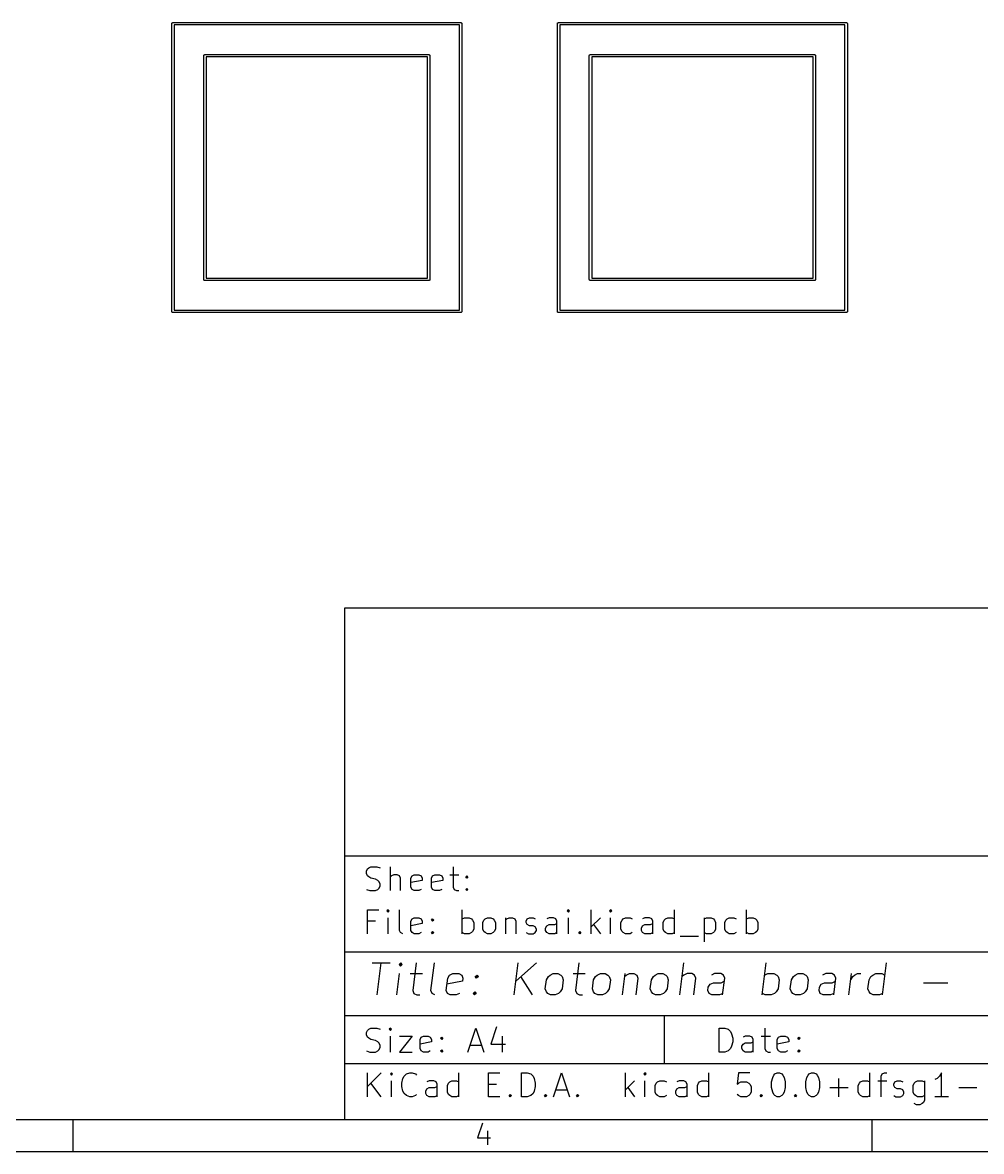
# Model space of a CAD drawing. Extents: x -80 to 197, y -68 to 122.
# Drawn here: x 66.7 to 126.7, y -67.9 to 2.7 of the extents above; entities that cross this region are included whole.
import ezdxf

# ---------------------------------------------------------------- set-up
doc = ezdxf.new("R2010")
doc.units = 0
doc.header["$MEASUREMENT"] = 0
doc.layers.add('BLACK', color=7, linetype='CONTINUOUS')

msp = doc.modelspace()

# ---------------------------------------------------------------- linework, layer by layer
at = {"layer": 'BLACK', "linetype": 'CONTINUOUS'}
for p, q in [((76.015, 2.66322), (76.0173, 2.66949)), ((76.015, 2.65656), (76.015, 2.66322)), ((76.015, -15.3566), (76.015, 2.65656)), ((76.0173, 2.66949), (76.0184, 2.67605)), ((76.0184, 2.67605), (76.0218, 2.68181)), ((76.0218, 2.68181), (76.024, 2.68808)), ((76.024, 2.68808), (76.0283, 2.69319)), ((76.0283, 2.69319), (76.0317, 2.69895)), ((76.0317, 2.69895), (76.0368, 2.70323)), ((76.0368, 2.70323), (76.041, 2.70834)), ((76.041, 2.70834), (76.0468, 2.71167)), ((76.0468, 2.71167), (76.0519, 2.71595)), ((76.0519, 2.71595), (76.0582, 2.71823)), ((76.0582, 2.71823), (76.064, 2.72156)), ((76.064, 2.72156), (76.0705, 2.72272)), ((76.0705, 2.72272), (76.0768, 2.725)), ((76.0768, 2.725), (76.0834, 2.725)), ((76.0834, 2.725), (76.0834, 2.725)), ((76.0834, 2.725), (94.0966, 2.725)), ((76.165, 2.575), (76.165, -15.275)), ((94.015, 2.575), (76.165, 2.575)), ((94.015, -15.275), (94.015, 2.575)), ((94.0966, 2.725), (94.1032, 2.725)), ((94.0966, 2.725), (94.0966, 2.725)), ((94.1032, 2.725), (94.1095, 2.72272)), ((94.1095, 2.72272), (94.116, 2.72156)), ((94.116, 2.72156), (94.1218, 2.71823)), ((94.1218, 2.71823), (94.1281, 2.71595)), ((94.1281, 2.71595), (94.1332, 2.71167)), ((94.1332, 2.71167), (94.139, 2.70834)), ((94.139, 2.70834), (94.1432, 2.70323)), ((94.1432, 2.70323), (94.1483, 2.69895)), ((94.1483, 2.69895), (94.1517, 2.69318)), ((94.1517, 2.69318), (94.156, 2.68808)), ((94.156, 2.68808), (94.1582, 2.68182)), ((94.1582, 2.68182), (94.1616, 2.67605)), ((94.1616, 2.67605), (94.1627, 2.66948)), ((94.1627, 2.66948), (94.165, 2.66322)), ((94.165, 2.66322), (94.165, 2.65656)), ((94.165, 2.65656), (94.165, 2.65656)), ((94.165, 2.65656), (94.165, -15.3566)), ((100.145, 2.66322), (100.147, 2.66949)), ((100.145, 2.65656), (100.145, 2.66322)), ((100.145, -15.3566), (100.145, 2.65656)), ((100.147, 2.66949), (100.148, 2.67605)), ((100.148, 2.67605), (100.152, 2.68181)), ((100.152, 2.68181), (100.154, 2.68808)), ((100.154, 2.68808), (100.158, 2.69319)), ((100.158, 2.69319), (100.162, 2.69895)), ((100.162, 2.69895), (100.167, 2.70323)), ((100.167, 2.70323), (100.171, 2.70834)), ((100.171, 2.70834), (100.177, 2.71167)), ((100.177, 2.71167), (100.182, 2.71595)), ((100.182, 2.71595), (100.188, 2.71823)), ((100.188, 2.71823), (100.194, 2.72156)), ((100.194, 2.72156), (100.201, 2.72272)), ((100.201, 2.72272), (100.207, 2.725)), ((100.207, 2.725), (100.213, 2.725)), ((100.213, 2.725), (100.213, 2.725)), ((100.213, 2.725), (118.227, 2.725)), ((100.295, 2.575), (100.295, -15.275)), ((118.145, 2.575), (100.295, 2.575)), ((118.145, -15.275), (118.145, 2.575)), ((118.227, 2.725), (118.233, 2.725)), ((118.227, 2.725), (118.227, 2.725)), ((118.233, 2.725), (118.239, 2.72272)), ((118.239, 2.72272), (118.246, 2.72156)), ((118.246, 2.72156), (118.252, 2.71823)), ((118.252, 2.71823), (118.258, 2.71595)), ((118.258, 2.71595), (118.263, 2.71167)), ((118.263, 2.71167), (118.269, 2.70834)), ((118.269, 2.70834), (118.273, 2.70323)), ((118.273, 2.70323), (118.278, 2.69895)), ((118.278, 2.69895), (118.282, 2.69318)), ((118.282, 2.69318), (118.286, 2.68808)), ((118.286, 2.68808), (118.288, 2.68182)), ((118.288, 2.68182), (118.292, 2.67605)), ((118.292, 2.67605), (118.293, 2.66948)), ((118.293, 2.66948), (118.295, 2.66322)), ((118.295, 2.66322), (118.295, 2.65656)), ((118.295, 2.65656), (118.295, 2.65656)), ((118.295, 2.65656), (118.295, -15.3566)), ((78.0368, 0.70323), (78.041, 0.70834)), ((78.041, 0.70834), (78.0468, 0.71167)), ((78.0468, 0.71167), (78.0519, 0.71595)), ((78.0519, 0.71595), (78.0582, 0.71823)), ((78.0582, 0.71823), (78.064, 0.72156)), ((78.064, 0.72156), (78.0705, 0.72272)), ((78.0705, 0.72272), (78.0768, 0.725)), ((78.0768, 0.725), (78.0834, 0.725)), ((78.0834, 0.725), (78.0834, 0.725)), ((78.0834, 0.725), (92.0966, 0.725)), ((92.0966, 0.725), (92.1032, 0.725)), ((92.0966, 0.725), (92.0966, 0.725)), ((92.1032, 0.725), (92.1095, 0.72272)), ((92.1095, 0.72272), (92.116, 0.72156)), ((92.116, 0.72156), (92.1218, 0.71823)), ((92.1218, 0.71823), (92.1281, 0.71595)), ((92.1281, 0.71595), (92.1332, 0.71167)), ((92.1332, 0.71167), (92.139, 0.70834)), ((92.139, 0.70834), (92.1432, 0.70323)), ((102.167, 0.70323), (102.171, 0.70834)), ((102.171, 0.70834), (102.177, 0.71167)), ((102.177, 0.71167), (102.182, 0.71595)), ((102.182, 0.71595), (102.188, 0.71823)), ((102.188, 0.71823), (102.194, 0.72156)), ((102.194, 0.72156), (102.201, 0.72272)), ((102.201, 0.72272), (102.207, 0.725)), ((102.207, 0.725), (102.213, 0.725)), ((102.213, 0.725), (102.213, 0.725)), ((102.213, 0.725), (116.227, 0.725)), ((116.227, 0.725), (116.233, 0.725)), ((116.227, 0.725), (116.227, 0.725)), ((116.233, 0.725), (116.239, 0.72272)), ((116.239, 0.72272), (116.246, 0.72156)), ((116.246, 0.72156), (116.252, 0.71823)), ((116.252, 0.71823), (116.258, 0.71595)), ((116.258, 0.71595), (116.263, 0.71167)), ((116.263, 0.71167), (116.269, 0.70834)), ((116.269, 0.70834), (116.273, 0.70323)), ((78.015, 0.66322), (78.0173, 0.66949)), ((78.015, 0.65656), (78.015, 0.66322)), ((78.015, -13.3566), (78.015, 0.65656)), ((78.0173, 0.66949), (78.0184, 0.67605)), ((78.0184, 0.67605), (78.0218, 0.68181)), ((78.0218, 0.68181), (78.024, 0.68808)), ((78.024, 0.68808), (78.0283, 0.69319)), ((78.0283, 0.69319), (78.0317, 0.69895)), ((78.0317, 0.69895), (78.0368, 0.70323)), ((78.165, 0.575), (78.165, -13.275)), ((92.015, 0.575), (78.165, 0.575)), ((92.015, -13.275), (92.015, 0.575)), ((92.1432, 0.70323), (92.1483, 0.69895)), ((92.1483, 0.69895), (92.1517, 0.69318)), ((92.1517, 0.69318), (92.156, 0.68808)), ((92.156, 0.68808), (92.1582, 0.68182)), ((92.1582, 0.68182), (92.1616, 0.67605)), ((92.1616, 0.67605), (92.1627, 0.66948)), ((92.1627, 0.66948), (92.165, 0.66322)), ((92.165, 0.66322), (92.165, 0.65656)), ((92.165, 0.65656), (92.165, 0.65656)), ((92.165, 0.65656), (92.165, -13.3566)), ((102.145, 0.66322), (102.147, 0.66949)), ((102.145, 0.65656), (102.145, 0.66322)), ((102.145, -13.3566), (102.145, 0.65656)), ((102.147, 0.66949), (102.148, 0.67605)), ((102.148, 0.67605), (102.152, 0.68181)), ((102.152, 0.68181), (102.154, 0.68808)), ((102.154, 0.68808), (102.158, 0.69319)), ((102.158, 0.69319), (102.162, 0.69895)), ((102.162, 0.69895), (102.167, 0.70323)), ((102.295, 0.575), (102.295, -13.275)), ((116.145, 0.575), (102.295, 0.575)), ((116.145, -13.275), (116.145, 0.575)), ((116.273, 0.70323), (116.278, 0.69895)), ((116.278, 0.69895), (116.282, 0.69318)), ((116.282, 0.69318), (116.286, 0.68808)), ((116.286, 0.68808), (116.288, 0.68182)), ((116.288, 0.68182), (116.292, 0.67605)), ((116.292, 0.67605), (116.293, 0.66948)), ((116.293, 0.66948), (116.295, 0.66322)), ((116.295, 0.66322), (116.295, 0.65656)), ((116.295, 0.65656), (116.295, 0.65656)), ((116.295, 0.65656), (116.295, -13.3566)), ((78.015, -13.3632), (78.015, -13.3566)), ((78.015, -13.3566), (78.015, -13.3566)), ((78.0173, -13.3695), (78.015, -13.3632)), ((78.0184, -13.376), (78.0173, -13.3695)), ((78.0218, -13.3818), (78.0184, -13.376)), ((78.024, -13.3881), (78.0218, -13.3818)), ((78.0283, -13.3932), (78.024, -13.3881)), ((78.0317, -13.399), (78.0283, -13.3932)), ((78.0368, -13.4032), (78.0317, -13.399)), ((78.041, -13.4083), (78.0368, -13.4032)), ((78.0468, -13.4117), (78.041, -13.4083)), ((78.0519, -13.416), (78.0468, -13.4117)), ((78.0582, -13.4182), (78.0519, -13.416)), ((78.064, -13.4216), (78.0582, -13.4182)), ((78.0705, -13.4227), (78.064, -13.4216)), ((78.0768, -13.425), (78.0705, -13.4227)), ((78.165, -13.275), (92.015, -13.275)), ((92.1095, -13.4227), (92.1032, -13.425)), ((92.116, -13.4216), (92.1095, -13.4227)), ((92.1218, -13.4182), (92.116, -13.4216)), ((92.1281, -13.416), (92.1218, -13.4182)), ((92.1332, -13.4117), (92.1281, -13.416)), ((92.139, -13.4083), (92.1332, -13.4117)), ((92.1432, -13.4032), (92.139, -13.4083)), ((92.1483, -13.399), (92.1432, -13.4032)), ((92.1517, -13.3932), (92.1483, -13.399)), ((92.156, -13.3881), (92.1517, -13.3932)), ((92.1582, -13.3818), (92.156, -13.3881)), ((92.1616, -13.376), (92.1582, -13.3818)), ((92.1627, -13.3695), (92.1616, -13.376)), ((92.165, -13.3632), (92.1627, -13.3695)), ((92.165, -13.3566), (92.165, -13.3566)), ((92.165, -13.3566), (92.165, -13.3632)), ((102.145, -13.3632), (102.145, -13.3566)), ((102.145, -13.3566), (102.145, -13.3566)), ((102.147, -13.3695), (102.145, -13.3632)), ((102.148, -13.376), (102.147, -13.3695)), ((102.152, -13.3818), (102.148, -13.376)), ((102.154, -13.3881), (102.152, -13.3818)), ((102.158, -13.3932), (102.154, -13.3881)), ((102.162, -13.399), (102.158, -13.3932)), ((102.167, -13.4032), (102.162, -13.399)), ((102.171, -13.4083), (102.167, -13.4032)), ((102.177, -13.4117), (102.171, -13.4083)), ((102.182, -13.416), (102.177, -13.4117)), ((102.188, -13.4182), (102.182, -13.416)), ((102.194, -13.4216), (102.188, -13.4182)), ((102.201, -13.4227), (102.194, -13.4216)), ((102.207, -13.425), (102.201, -13.4227)), ((102.295, -13.275), (116.145, -13.275)), ((116.239, -13.4227), (116.233, -13.425)), ((116.246, -13.4216), (116.239, -13.4227)), ((116.252, -13.4182), (116.246, -13.4216)), ((116.258, -13.416), (116.252, -13.4182)), ((116.263, -13.4117), (116.258, -13.416)), ((116.269, -13.4083), (116.263, -13.4117)), ((116.273, -13.4032), (116.269, -13.4083)), ((116.278, -13.399), (116.273, -13.4032)), ((116.282, -13.3932), (116.278, -13.399)), ((116.286, -13.3881), (116.282, -13.3932)), ((116.288, -13.3818), (116.286, -13.3881)), ((116.292, -13.376), (116.288, -13.3818)), ((116.293, -13.3695), (116.292, -13.376)), ((116.295, -13.3632), (116.293, -13.3695)), ((116.295, -13.3566), (116.295, -13.3566)), ((116.295, -13.3566), (116.295, -13.3632)), ((78.0834, -13.425), (78.0768, -13.425)), ((92.0966, -13.425), (78.0834, -13.425)), ((78.0834, -13.425), (78.0834, -13.425)), ((92.1032, -13.425), (92.0966, -13.425)), ((92.0966, -13.425), (92.0966, -13.425)), ((102.213, -13.425), (102.207, -13.425)), ((116.227, -13.425), (102.213, -13.425)), ((102.213, -13.425), (102.213, -13.425)), ((116.233, -13.425), (116.227, -13.425)), ((116.227, -13.425), (116.227, -13.425)), ((76.015, -15.3632), (76.015, -15.3566)), ((76.015, -15.3566), (76.015, -15.3566)), ((76.0173, -15.3695), (76.015, -15.3632)), ((76.0184, -15.376), (76.0173, -15.3695)), ((76.0218, -15.3818), (76.0184, -15.376)), ((76.024, -15.3881), (76.0218, -15.3818)), ((76.0283, -15.3932), (76.024, -15.3881)), ((76.0317, -15.399), (76.0283, -15.3932)), ((76.0368, -15.4032), (76.0317, -15.399)), ((76.041, -15.4083), (76.0368, -15.4032)), ((76.0468, -15.4117), (76.041, -15.4083)), ((76.0519, -15.416), (76.0468, -15.4117)), ((76.0582, -15.4182), (76.0519, -15.416)), ((76.064, -15.4216), (76.0582, -15.4182)), ((76.0705, -15.4227), (76.064, -15.4216)), ((76.0768, -15.425), (76.0705, -15.4227)), ((76.0834, -15.425), (76.0768, -15.425)), ((94.0966, -15.425), (76.0834, -15.425)), ((76.0834, -15.425), (76.0834, -15.425)), ((76.165, -15.275), (94.015, -15.275)), ((94.1032, -15.425), (94.0966, -15.425)), ((94.0966, -15.425), (94.0966, -15.425)), ((94.1095, -15.4227), (94.1032, -15.425)), ((94.116, -15.4216), (94.1095, -15.4227)), ((94.1218, -15.4182), (94.116, -15.4216)), ((94.1281, -15.416), (94.1218, -15.4182)), ((94.1332, -15.4117), (94.1281, -15.416)), ((94.139, -15.4083), (94.1332, -15.4117)), ((94.1432, -15.4032), (94.139, -15.4083)), ((94.1483, -15.399), (94.1432, -15.4032)), ((94.1517, -15.3932), (94.1483, -15.399)), ((94.156, -15.3881), (94.1517, -15.3932)), ((94.1582, -15.3818), (94.156, -15.3881)), ((94.1616, -15.376), (94.1582, -15.3818)), ((94.1627, -15.3695), (94.1616, -15.376)), ((94.165, -15.3632), (94.1627, -15.3695)), ((94.165, -15.3566), (94.165, -15.3566)), ((94.165, -15.3566), (94.165, -15.3632)), ((100.145, -15.3632), (100.145, -15.3566)), ((100.145, -15.3566), (100.145, -15.3566)), ((100.147, -15.3695), (100.145, -15.3632)), ((100.148, -15.376), (100.147, -15.3695)), ((100.152, -15.3818), (100.148, -15.376)), ((100.154, -15.3881), (100.152, -15.3818)), ((100.158, -15.3932), (100.154, -15.3881)), ((100.162, -15.399), (100.158, -15.3932)), ((100.167, -15.4032), (100.162, -15.399)), ((100.171, -15.4083), (100.167, -15.4032)), ((100.177, -15.4117), (100.171, -15.4083)), ((100.182, -15.416), (100.177, -15.4117)), ((100.188, -15.4182), (100.182, -15.416)), ((100.194, -15.4216), (100.188, -15.4182)), ((100.201, -15.4227), (100.194, -15.4216)), ((100.207, -15.425), (100.201, -15.4227)), ((100.213, -15.425), (100.207, -15.425)), ((118.227, -15.425), (100.213, -15.425)), ((100.213, -15.425), (100.213, -15.425)), ((100.295, -15.275), (118.145, -15.275)), ((118.233, -15.425), (118.227, -15.425)), ((118.227, -15.425), (118.227, -15.425)), ((118.239, -15.4227), (118.233, -15.425)), ((118.246, -15.4216), (118.239, -15.4227)), ((118.252, -15.4182), (118.246, -15.4216)), ((118.258, -15.416), (118.252, -15.4182)), ((118.263, -15.4117), (118.258, -15.416)), ((118.269, -15.4083), (118.263, -15.4117)), ((118.273, -15.4032), (118.269, -15.4083)), ((118.278, -15.399), (118.273, -15.4032)), ((118.282, -15.3932), (118.278, -15.399)), ((118.286, -15.3881), (118.282, -15.3932)), ((118.288, -15.3818), (118.286, -15.3881)), ((118.292, -15.376), (118.288, -15.3818)), ((118.293, -15.3695), (118.292, -15.376)), ((118.295, -15.3632), (118.293, -15.3695)), ((118.295, -15.3566), (118.295, -15.3566)), ((118.295, -15.3566), (118.295, -15.3632)), ((86.8322, -33.9272), (86.8322, -65.9272)), ((194.832, -33.9272), (86.8322, -33.9272)), ((86.8322, -49.4272), (194.832, -49.4272)), ((88.3358, -50.1772), (88.4786, -50.1058)), ((88.4786, -50.1058), (88.8358, -50.1058)), ((88.8358, -50.1058), (89.0501, -50.1772)), ((89.6929, -51.6058), (89.6929, -50.1058)), ((93.6215, -50.1058), (93.6215, -51.3915)), ((88.1929, -50.3915), (88.2643, -50.2486)), ((88.1929, -50.5343), (88.1929, -50.3915)), ((88.2643, -50.6772), (88.1929, -50.5343)), ((88.2643, -50.2486), (88.3358, -50.1772)), ((88.3358, -50.7486), (88.2643, -50.6772)), ((88.4786, -50.8201), (88.3358, -50.7486)), ((88.7643, -50.8915), (88.4786, -50.8201)), ((89.7643, -50.6772), (89.6929, -50.7486)), ((89.9072, -50.6058), (89.7643, -50.6772)), ((90.1215, -50.6058), (89.9072, -50.6058)), ((90.2643, -50.6772), (90.1215, -50.6058)), ((90.3358, -50.8201), (90.2643, -50.6772)), ((90.3358, -51.6058), (90.3358, -50.8201)), ((90.9786, -50.8201), (91.0501, -50.6772)), ((90.9786, -51.3915), (90.9786, -50.8201)), ((91.0501, -50.6772), (91.1929, -50.6058)), ((91.1929, -50.6058), (91.4786, -50.6058)), ((91.4786, -50.6058), (91.6215, -50.6772)), ((91.6215, -50.6772), (91.6929, -50.8201)), ((91.6929, -50.8201), (91.6929, -50.9629)), ((92.2643, -50.8201), (92.3358, -50.6772)), ((92.2643, -51.3915), (92.2643, -50.8201)), ((92.3358, -50.6772), (92.4786, -50.6058)), ((92.4786, -50.6058), (92.7643, -50.6058)), ((92.7643, -50.6058), (92.9072, -50.6772)), ((92.9072, -50.6772), (92.9786, -50.8201)), ((92.9786, -50.8201), (92.9786, -50.9629)), ((93.4072, -50.6058), (93.9786, -50.6058)), ((94.4072, -50.7486), (94.4786, -50.6772)), ((94.4786, -50.8201), (94.4072, -50.7486)), ((94.4786, -50.6772), (94.5501, -50.7486)), ((94.4786, -50.6772), (94.4786, -50.8201)), ((94.5501, -50.7486), (94.4786, -50.8201)), ((88.1929, -51.5343), (88.4072, -51.6058)), ((88.9072, -50.9629), (88.7643, -50.8915)), ((88.7643, -51.6058), (88.9072, -51.5343)), ((88.9786, -51.0343), (88.9072, -50.9629)), ((88.9072, -51.5343), (88.9786, -51.4629)), ((89.0501, -51.1772), (88.9786, -51.0343)), ((88.9786, -51.4629), (89.0501, -51.3201)), ((89.0501, -51.3201), (89.0501, -51.1772)), ((91.6929, -50.9629), (90.9786, -51.1058)), ((91.0501, -51.5343), (90.9786, -51.3915)), ((91.1929, -51.6058), (91.0501, -51.5343)), ((91.6215, -51.5343), (91.4786, -51.6058)), ((92.9786, -50.9629), (92.2643, -51.1058)), ((92.3358, -51.5343), (92.2643, -51.3915)), ((92.4786, -51.6058), (92.3358, -51.5343)), ((92.9072, -51.5343), (92.7643, -51.6058)), ((93.6215, -51.3915), (93.6929, -51.5343)), ((93.6929, -51.5343), (93.8358, -51.6058)), ((94.4072, -51.5343), (94.4786, -51.4629)), ((94.4786, -51.6058), (94.4072, -51.5343)), ((94.4786, -51.4629), (94.5501, -51.5343)), ((94.4786, -51.4629), (94.4786, -51.6058)), ((94.5501, -51.5343), (94.4786, -51.6058)), ((88.4072, -51.6058), (88.7643, -51.6058)), ((91.4786, -51.6058), (91.1929, -51.6058)), ((92.7643, -51.6058), (92.4786, -51.6058)), ((93.8358, -51.6058), (93.9786, -51.6058)), ((88.2643, -54.3058), (88.2643, -52.8058)), ((88.2643, -52.8058), (88.9786, -52.8058)), ((89.5501, -52.8058), (89.4786, -52.8772)), ((89.4786, -52.8772), (89.5501, -52.9486)), ((89.6215, -52.8772), (89.5501, -52.8058)), ((89.5501, -52.8058), (89.5501, -52.9486)), ((89.5501, -52.9486), (89.6215, -52.8772)), ((90.2643, -54.0915), (90.2643, -52.8058)), ((94.1929, -54.3058), (94.1929, -52.8058)), ((100.836, -52.8058), (100.764, -52.8772)), ((100.764, -52.8772), (100.836, -52.9486)), ((100.907, -52.8772), (100.836, -52.8058)), ((100.836, -52.8058), (100.836, -52.9486)), ((100.836, -52.9486), (100.907, -52.8772)), ((102.264, -54.3058), (102.264, -52.8058)), ((103.479, -52.8058), (103.407, -52.8772)), ((103.407, -52.8772), (103.479, -52.9486)), ((103.55, -52.8772), (103.479, -52.8058)), ((103.479, -52.8058), (103.479, -52.9486)), ((103.479, -52.9486), (103.55, -52.8772)), ((107.479, -54.3058), (107.479, -52.8058)), ((111.979, -54.3058), (111.979, -52.8058)), ((88.7643, -53.5201), (88.2643, -53.5201)), ((89.5501, -54.3058), (89.5501, -53.3058)), ((90.9786, -53.5201), (91.0501, -53.3772)), ((90.9786, -54.0915), (90.9786, -53.5201)), ((91.6929, -53.6629), (90.9786, -53.8058)), ((91.0501, -53.3772), (91.1929, -53.3058)), ((91.1929, -53.3058), (91.4786, -53.3058)), ((91.4786, -53.3058), (91.6215, -53.3772)), ((91.6215, -53.3772), (91.6929, -53.5201)), ((91.6929, -53.5201), (91.6929, -53.6629)), ((92.2643, -53.4486), (92.3358, -53.3772)), ((92.3358, -53.5201), (92.2643, -53.4486)), ((92.3358, -53.3772), (92.4072, -53.4486)), ((92.3358, -53.3772), (92.3358, -53.5201)), ((92.4072, -53.4486), (92.3358, -53.5201)), ((94.1929, -53.3772), (94.3358, -53.3058)), ((94.3358, -53.3058), (94.6215, -53.3058)), ((94.6215, -53.3058), (94.7643, -53.3772)), ((94.7643, -53.3772), (94.8358, -53.4486)), ((94.8358, -53.4486), (94.9072, -53.5915)), ((94.9072, -53.5915), (94.9072, -54.0201)), ((95.4786, -53.5915), (95.5501, -53.4486)), ((95.4786, -54.0201), (95.4786, -53.5915)), ((95.5501, -53.4486), (95.6215, -53.3772)), ((95.6215, -53.3772), (95.7643, -53.3058)), ((95.7643, -53.3058), (95.9786, -53.3058)), ((95.9786, -53.3058), (96.1215, -53.3772)), ((96.1215, -53.3772), (96.1929, -53.4486)), ((96.1929, -53.4486), (96.2643, -53.5915)), ((96.2643, -53.5915), (96.2643, -54.0201)), ((96.9072, -53.3058), (96.9072, -54.3058)), ((96.9072, -53.4486), (96.9786, -53.3772)), ((96.9786, -53.3772), (97.1215, -53.3058)), ((97.1215, -53.3058), (97.3358, -53.3058)), ((97.3358, -53.3058), (97.4786, -53.3772)), ((97.4786, -53.3772), (97.5501, -53.5201)), ((97.5501, -53.5201), (97.5501, -54.3058)), ((98.1929, -53.5201), (98.2643, -53.3772)), ((98.1929, -53.5915), (98.1929, -53.5201)), ((98.2643, -53.7343), (98.1929, -53.5915)), ((98.2643, -53.3772), (98.4072, -53.3058)), ((98.4072, -53.3058), (98.6215, -53.3058)), ((98.6215, -53.3058), (98.7643, -53.3772)), ((99.6215, -53.3058), (99.4786, -53.3772)), ((99.9072, -53.3058), (99.6215, -53.3058)), ((100.05, -53.3772), (99.9072, -53.3058)), ((99.9786, -53.7343), (100.121, -53.6629)), ((100.121, -53.5201), (100.05, -53.3772)), ((100.121, -54.3058), (100.121, -53.5201)), ((100.836, -54.3058), (100.836, -53.3058)), ((102.836, -53.3058), (102.264, -53.8772)), ((103.479, -54.3058), (103.479, -53.3058)), ((104.121, -53.5915), (104.193, -53.4486)), ((104.121, -54.0201), (104.121, -53.5915)), ((104.193, -53.4486), (104.264, -53.3772)), ((104.264, -53.3772), (104.407, -53.3058)), ((104.407, -53.3058), (104.693, -53.3058)), ((104.693, -53.3058), (104.836, -53.3772)), ((105.621, -53.3058), (105.479, -53.3772)), ((105.907, -53.3058), (105.621, -53.3058)), ((106.05, -53.3772), (105.907, -53.3058)), ((105.979, -53.7343), (106.121, -53.6629)), ((106.121, -53.5201), (106.05, -53.3772)), ((106.121, -54.3058), (106.121, -53.5201)), ((106.764, -53.5915), (106.836, -53.4486)), ((106.764, -54.0201), (106.764, -53.5915)), ((106.836, -53.4486), (106.907, -53.3772)), ((106.907, -53.3772), (107.05, -53.3058)), ((107.05, -53.3058), (107.336, -53.3058)), ((107.336, -53.3058), (107.479, -53.3772)), ((109.336, -53.3058), (109.336, -54.8058)), ((109.336, -53.3772), (109.479, -53.3058)), ((109.479, -53.3058), (109.764, -53.3058)), ((109.764, -53.3058), (109.907, -53.3772)), ((109.907, -53.3772), (109.979, -53.4486)), ((109.979, -53.4486), (110.05, -53.5915)), ((110.05, -53.5915), (110.05, -54.0201)), ((110.621, -53.5915), (110.693, -53.4486)), ((110.621, -54.0201), (110.621, -53.5915)), ((110.693, -53.4486), (110.764, -53.3772)), ((110.764, -53.3772), (110.907, -53.3058)), ((110.907, -53.3058), (111.193, -53.3058)), ((111.193, -53.3058), (111.336, -53.3772)), ((111.979, -53.3772), (112.121, -53.3058)), ((112.121, -53.3058), (112.407, -53.3058)), ((112.407, -53.3058), (112.55, -53.3772)), ((112.55, -53.3772), (112.621, -53.4486)), ((112.621, -53.4486), (112.693, -53.5915)), ((112.693, -53.5915), (112.693, -54.0201)), ((90.3358, -54.2343), (90.2643, -54.0915)), ((90.4786, -54.3058), (90.3358, -54.2343)), ((91.0501, -54.2343), (90.9786, -54.0915)), ((91.1929, -54.3058), (91.0501, -54.2343)), ((91.4786, -54.3058), (91.1929, -54.3058)), ((91.6215, -54.2343), (91.4786, -54.3058)), ((92.2643, -54.2343), (92.3358, -54.1629)), ((92.3358, -54.3058), (92.2643, -54.2343)), ((92.3358, -54.1629), (92.4072, -54.2343)), ((92.3358, -54.1629), (92.3358, -54.3058)), ((92.4072, -54.2343), (92.3358, -54.3058)), ((94.3358, -54.3058), (94.1929, -54.2343)), ((94.6215, -54.3058), (94.3358, -54.3058)), ((94.7643, -54.2343), (94.6215, -54.3058)), ((94.8358, -54.1629), (94.7643, -54.2343)), ((94.9072, -54.0201), (94.8358, -54.1629)), ((95.5501, -54.1629), (95.4786, -54.0201)), ((95.6215, -54.2343), (95.5501, -54.1629)), ((95.7643, -54.3058), (95.6215, -54.2343)), ((95.9786, -54.3058), (95.7643, -54.3058)), ((96.1215, -54.2343), (95.9786, -54.3058)), ((96.1929, -54.1629), (96.1215, -54.2343)), ((96.2643, -54.0201), (96.1929, -54.1629)), ((98.1929, -54.2343), (98.3358, -54.3058)), ((98.4072, -53.8058), (98.2643, -53.7343)), ((98.3358, -54.3058), (98.6215, -54.3058)), ((98.6215, -53.8058), (98.4072, -53.8058)), ((98.7643, -53.8772), (98.6215, -53.8058)), ((98.6215, -54.3058), (98.7643, -54.2343)), ((98.8358, -54.0201), (98.7643, -53.8772)), ((98.7643, -54.2343), (98.8358, -54.0915)), ((98.8358, -54.0915), (98.8358, -54.0201)), ((99.4072, -53.9486), (99.4786, -53.8058)), ((99.4072, -54.0915), (99.4072, -53.9486)), ((99.4786, -54.2343), (99.4072, -54.0915)), ((99.4786, -53.8058), (99.6215, -53.7343)), ((99.6215, -54.3058), (99.4786, -54.2343)), ((99.6215, -53.7343), (99.9786, -53.7343)), ((99.9786, -54.3058), (99.6215, -54.3058)), ((100.121, -54.2343), (99.9786, -54.3058)), ((101.479, -54.2343), (101.55, -54.1629)), ((101.55, -54.3058), (101.479, -54.2343)), ((101.55, -54.1629), (101.621, -54.2343)), ((101.55, -54.1629), (101.55, -54.3058)), ((101.621, -54.2343), (101.55, -54.3058)), ((102.407, -53.7343), (102.836, -54.3058)), ((104.193, -54.1629), (104.121, -54.0201)), ((104.264, -54.2343), (104.193, -54.1629)), ((104.407, -54.3058), (104.264, -54.2343)), ((104.693, -54.3058), (104.407, -54.3058)), ((104.836, -54.2343), (104.693, -54.3058)), ((105.407, -53.9486), (105.479, -53.8058)), ((105.407, -54.0915), (105.407, -53.9486)), ((105.479, -54.2343), (105.407, -54.0915)), ((105.479, -53.8058), (105.621, -53.7343)), ((105.621, -54.3058), (105.479, -54.2343)), ((105.621, -53.7343), (105.979, -53.7343)), ((105.979, -54.3058), (105.621, -54.3058)), ((106.121, -54.2343), (105.979, -54.3058)), ((106.836, -54.1629), (106.764, -54.0201)), ((106.907, -54.2343), (106.836, -54.1629)), ((107.05, -54.3058), (106.907, -54.2343)), ((107.336, -54.3058), (107.05, -54.3058)), ((107.479, -54.2343), (107.336, -54.3058)), ((109.479, -54.3058), (109.336, -54.2343)), ((109.764, -54.3058), (109.479, -54.3058)), ((109.907, -54.2343), (109.764, -54.3058)), ((109.979, -54.1629), (109.907, -54.2343)), ((110.05, -54.0201), (109.979, -54.1629)), ((110.693, -54.1629), (110.621, -54.0201)), ((110.764, -54.2343), (110.693, -54.1629)), ((110.907, -54.3058), (110.764, -54.2343)), ((111.193, -54.3058), (110.907, -54.3058)), ((111.336, -54.2343), (111.193, -54.3058)), ((112.121, -54.3058), (111.979, -54.2343)), ((112.407, -54.3058), (112.121, -54.3058)), ((112.55, -54.2343), (112.407, -54.3058)), ((112.621, -54.1629), (112.55, -54.2343)), ((112.693, -54.0201), (112.621, -54.1629)), ((107.836, -54.4486), (108.979, -54.4486)), ((86.8322, -55.4272), (194.832, -55.4272)), ((88.5446, -56.132), (89.6874, -56.132)), ((88.866, -58.132), (89.116, -56.132)), ((90.3541, -56.132), (90.247, -56.2272)), ((90.247, -56.2272), (90.3303, -56.3224)), ((90.3541, -56.132), (90.3303, -56.3224)), ((90.3303, -56.3224), (90.4374, -56.2272)), ((90.4374, -56.2272), (90.3541, -56.132)), ((91.3065, -56.132), (91.0922, -57.8462)), ((92.2351, -57.8462), (92.4493, -56.132)), ((97.4374, -58.132), (97.6874, -56.132)), ((98.8303, -56.132), (97.5446, -57.2748)), ((101.497, -56.132), (101.283, -57.8462)), ((107.818, -58.132), (108.068, -56.132)), ((112.961, -58.132), (113.211, -56.132)), ((120.485, -58.132), (120.735, -56.132)), ((90.1041, -58.132), (90.2708, -56.7986)), ((90.9374, -56.7986), (91.6993, -56.7986)), ((93.1874, -57.8462), (93.2827, -57.0843)), ((93.2827, -57.0843), (93.4017, -56.8939)), ((93.4017, -56.8939), (93.6041, -56.7986)), ((93.6041, -56.7986), (93.9851, -56.7986)), ((93.9851, -56.7986), (94.1636, -56.8939)), ((94.1636, -56.8939), (94.2351, -57.0843)), ((94.2351, -57.0843), (94.2112, -57.2748)), ((95.0089, -56.9891), (95.116, -56.8939)), ((95.0922, -57.0843), (95.0089, -56.9891)), ((95.116, -56.8939), (95.0922, -57.0843)), ((95.1993, -56.9891), (95.0922, -57.0843)), ((95.116, -56.8939), (95.1993, -56.9891)), ((98.5803, -58.132), (97.866, -56.9891)), ((99.3898, -57.751), (99.4612, -57.1796)), ((99.4612, -57.1796), (99.5803, -56.9891)), ((99.5803, -56.9891), (99.6874, -56.8939)), ((99.6874, -56.8939), (99.8898, -56.7986)), ((99.8898, -56.7986), (100.176, -56.7986)), ((100.176, -56.7986), (100.354, -56.8939)), ((100.354, -56.8939), (100.437, -56.9891)), ((100.437, -56.9891), (100.509, -57.1796)), ((100.509, -57.1796), (100.437, -57.751)), ((101.128, -56.7986), (101.89, -56.7986)), ((102.342, -57.751), (102.414, -57.1796)), ((102.414, -57.1796), (102.533, -56.9891)), ((102.533, -56.9891), (102.64, -56.8939)), ((102.64, -56.8939), (102.842, -56.7986)), ((102.842, -56.7986), (103.128, -56.7986)), ((103.128, -56.7986), (103.306, -56.8939)), ((103.306, -56.8939), (103.39, -56.9891)), ((103.39, -56.9891), (103.461, -57.1796)), ((103.461, -57.1796), (103.39, -57.751)), ((104.366, -56.7986), (104.199, -58.132)), ((104.342, -56.9891), (104.449, -56.8939)), ((104.449, -56.8939), (104.652, -56.7986)), ((104.652, -56.7986), (104.937, -56.7986)), ((104.937, -56.7986), (105.116, -56.8939)), ((105.187, -57.0843), (105.056, -58.132)), ((105.116, -56.8939), (105.187, -57.0843)), ((105.961, -57.751), (106.033, -57.1796)), ((106.033, -57.1796), (106.152, -56.9891)), ((106.152, -56.9891), (106.259, -56.8939)), ((106.259, -56.8939), (106.461, -56.7986)), ((106.461, -56.7986), (106.747, -56.7986)), ((106.747, -56.7986), (106.926, -56.8939)), ((106.926, -56.8939), (107.009, -56.9891)), ((107.009, -56.9891), (107.08, -57.1796)), ((107.08, -57.1796), (107.009, -57.751)), ((108.068, -56.8939), (107.961, -56.9891)), ((108.271, -56.7986), (108.068, -56.8939)), ((108.556, -56.7986), (108.271, -56.7986)), ((108.735, -56.8939), (108.556, -56.7986)), ((108.676, -58.132), (108.806, -57.0843)), ((108.806, -57.0843), (108.735, -56.8939)), ((109.985, -56.7986), (109.783, -56.8939)), ((110.366, -56.7986), (109.985, -56.7986)), ((110.545, -56.8939), (110.366, -56.7986)), ((110.485, -58.132), (110.616, -57.0843)), ((110.616, -57.0843), (110.545, -56.8939)), ((113.116, -56.8939), (113.318, -56.7986)), ((113.318, -56.7986), (113.699, -56.7986)), ((113.699, -56.7986), (113.878, -56.8939)), ((113.878, -56.8939), (113.961, -56.9891)), ((113.961, -56.9891), (114.033, -57.1796)), ((114.033, -57.1796), (113.961, -57.751)), ((114.723, -57.751), (114.795, -57.1796)), ((114.795, -57.1796), (114.914, -56.9891)), ((114.914, -56.9891), (115.021, -56.8939)), ((115.021, -56.8939), (115.223, -56.7986)), ((115.223, -56.7986), (115.509, -56.7986)), ((115.509, -56.7986), (115.687, -56.8939)), ((115.687, -56.8939), (115.771, -56.9891)), ((115.771, -56.9891), (115.842, -57.1796)), ((115.842, -57.1796), (115.771, -57.751)), ((116.937, -56.7986), (116.735, -56.8939)), ((117.318, -56.7986), (116.937, -56.7986)), ((117.497, -56.8939), (117.318, -56.7986)), ((117.437, -58.132), (117.568, -57.0843)), ((117.568, -57.0843), (117.497, -56.8939)), ((118.39, -58.132), (118.556, -56.7986)), ((118.509, -57.1796), (118.628, -56.9891)), ((118.628, -56.9891), (118.735, -56.8939)), ((118.735, -56.8939), (118.937, -56.7986)), ((118.937, -56.7986), (119.128, -56.7986)), ((119.58, -57.751), (119.652, -57.1796)), ((119.652, -57.1796), (119.771, -56.9891)), ((119.771, -56.9891), (119.878, -56.8939)), ((119.878, -56.8939), (120.08, -56.7986)), ((120.08, -56.7986), (120.461, -56.7986)), ((120.461, -56.7986), (120.64, -56.8939)), ((91.0922, -57.8462), (91.1636, -58.0367)), ((92.3065, -58.0367), (92.2351, -57.8462)), ((93.2589, -58.0367), (93.1874, -57.8462)), ((94.2112, -57.2748), (93.2351, -57.4653)), ((99.4612, -57.9415), (99.3898, -57.751)), ((100.437, -57.751), (100.318, -57.9415)), ((101.283, -57.8462), (101.354, -58.0367)), ((102.414, -57.9415), (102.342, -57.751)), ((103.39, -57.751), (103.271, -57.9415)), ((106.033, -57.9415), (105.961, -57.751)), ((107.009, -57.751), (106.89, -57.9415)), ((109.568, -57.8462), (109.592, -57.6558)), ((109.64, -58.0367), (109.568, -57.8462)), ((109.592, -57.6558), (109.711, -57.4653)), ((109.711, -57.4653), (109.914, -57.3701)), ((109.914, -57.3701), (110.39, -57.3701)), ((110.39, -57.3701), (110.592, -57.2748)), ((113.961, -57.751), (113.842, -57.9415)), ((114.795, -57.9415), (114.723, -57.751)), ((115.771, -57.751), (115.652, -57.9415)), ((116.521, -57.8462), (116.545, -57.6558)), ((116.592, -58.0367), (116.521, -57.8462)), ((116.545, -57.6558), (116.664, -57.4653)), ((116.664, -57.4653), (116.866, -57.3701)), ((116.866, -57.3701), (117.342, -57.3701)), ((117.342, -57.3701), (117.545, -57.2748)), ((119.652, -57.9415), (119.58, -57.751)), ((123.056, -57.3701), (124.58, -57.3701)), ((91.1636, -58.0367), (91.3422, -58.132)), ((91.3422, -58.132), (91.5327, -58.132)), ((92.4851, -58.132), (92.3065, -58.0367)), ((93.4374, -58.132), (93.2589, -58.0367)), ((93.8184, -58.132), (93.4374, -58.132)), ((94.0208, -58.0367), (93.8184, -58.132)), ((94.8779, -58.0367), (94.9851, -57.9415)), ((94.9612, -58.132), (94.8779, -58.0367)), ((94.9851, -57.9415), (94.9612, -58.132)), ((95.0684, -58.0367), (94.9612, -58.132)), ((94.9851, -57.9415), (95.0684, -58.0367)), ((99.5446, -58.0367), (99.4612, -57.9415)), ((99.7232, -58.132), (99.5446, -58.0367)), ((100.009, -58.132), (99.7232, -58.132)), ((100.211, -58.0367), (100.009, -58.132)), ((100.318, -57.9415), (100.211, -58.0367)), ((101.354, -58.0367), (101.533, -58.132)), ((101.533, -58.132), (101.723, -58.132)), ((102.497, -58.0367), (102.414, -57.9415)), ((102.676, -58.132), (102.497, -58.0367)), ((102.961, -58.132), (102.676, -58.132)), ((103.164, -58.0367), (102.961, -58.132)), ((103.271, -57.9415), (103.164, -58.0367)), ((106.116, -58.0367), (106.033, -57.9415)), ((106.295, -58.132), (106.116, -58.0367)), ((106.58, -58.132), (106.295, -58.132)), ((106.783, -58.0367), (106.58, -58.132)), ((106.89, -57.9415), (106.783, -58.0367)), ((109.818, -58.132), (109.64, -58.0367)), ((110.295, -58.132), (109.818, -58.132)), ((110.497, -58.0367), (110.295, -58.132)), ((113.152, -58.132), (112.973, -58.0367)), ((113.533, -58.132), (113.152, -58.132)), ((113.735, -58.0367), (113.533, -58.132)), ((113.842, -57.9415), (113.735, -58.0367)), ((114.878, -58.0367), (114.795, -57.9415)), ((115.056, -58.132), (114.878, -58.0367)), ((115.342, -58.132), (115.056, -58.132)), ((115.545, -58.0367), (115.342, -58.132)), ((115.652, -57.9415), (115.545, -58.0367)), ((116.771, -58.132), (116.592, -58.0367)), ((117.247, -58.132), (116.771, -58.132)), ((117.449, -58.0367), (117.247, -58.132)), ((119.735, -58.0367), (119.652, -57.9415)), ((119.914, -58.132), (119.735, -58.0367)), ((120.295, -58.132), (119.914, -58.132)), ((120.497, -58.0367), (120.295, -58.132)), ((86.8322, -59.4272), (194.832, -59.4272)), ((106.832, -59.4272), (106.832, -62.4272)), ((88.1929, -60.4915), (88.2643, -60.3486)), ((88.1929, -60.6343), (88.1929, -60.4915)), ((88.2643, -60.7772), (88.1929, -60.6343)), ((88.2643, -60.3486), (88.3358, -60.2772)), ((88.3358, -60.2772), (88.4786, -60.2058)), ((88.4786, -60.2058), (88.8358, -60.2058)), ((88.8358, -60.2058), (89.0501, -60.2772)), ((89.6929, -60.2058), (89.6215, -60.2772)), ((89.6215, -60.2772), (89.6929, -60.3486)), ((89.7643, -60.2772), (89.6929, -60.2058)), ((89.6929, -60.2058), (89.6929, -60.3486)), ((89.6929, -60.3486), (89.7643, -60.2772)), ((89.6929, -61.7058), (89.6929, -60.7058)), ((90.2643, -60.7058), (91.0501, -60.7058)), ((91.0501, -60.7058), (90.2643, -61.7058)), ((91.6215, -60.7772), (91.7643, -60.7058)), ((91.7643, -60.7058), (92.0501, -60.7058)), ((92.0501, -60.7058), (92.1929, -60.7772)), ((94.5501, -61.7058), (95.0501, -60.2058)), ((95.0501, -60.2058), (95.5501, -61.7058)), ((96.3358, -60.1343), (95.9786, -61.2058)), ((96.6929, -60.7058), (96.6929, -61.7058)), ((110.264, -61.7058), (110.264, -60.2058)), ((110.264, -60.2058), (110.621, -60.2058)), ((110.621, -60.2058), (110.836, -60.2772)), ((110.836, -60.2772), (110.979, -60.4201)), ((110.979, -60.4201), (111.05, -60.5629)), ((111.05, -60.5629), (111.121, -60.8486)), ((111.907, -60.7058), (111.764, -60.7772)), ((112.193, -60.7058), (111.907, -60.7058)), ((112.336, -60.7772), (112.193, -60.7058)), ((112.907, -60.7058), (113.479, -60.7058)), ((113.121, -60.2058), (113.121, -61.4915)), ((113.979, -60.7772), (114.121, -60.7058)), ((114.121, -60.7058), (114.407, -60.7058)), ((114.407, -60.7058), (114.55, -60.7772)), ((88.3358, -60.8486), (88.2643, -60.7772)), ((88.4786, -60.9201), (88.3358, -60.8486)), ((88.7643, -60.9915), (88.4786, -60.9201)), ((88.9072, -61.0629), (88.7643, -60.9915)), ((88.9786, -61.1343), (88.9072, -61.0629)), ((89.0501, -61.2772), (88.9786, -61.1343)), ((88.9786, -61.5629), (89.0501, -61.4201)), ((89.0501, -61.4201), (89.0501, -61.2772)), ((91.5501, -60.9201), (91.6215, -60.7772)), ((91.5501, -61.4915), (91.5501, -60.9201)), ((92.2643, -61.0629), (91.5501, -61.2058)), ((92.1929, -60.7772), (92.2643, -60.9201)), ((92.2643, -60.9201), (92.2643, -61.0629)), ((92.8358, -60.8486), (92.9072, -60.7772)), ((92.9072, -60.9201), (92.8358, -60.8486)), ((92.9072, -60.7772), (92.9786, -60.8486)), ((92.9072, -60.7772), (92.9072, -60.9201)), ((92.9786, -60.8486), (92.9072, -60.9201)), ((94.6929, -61.2772), (95.4072, -61.2772)), ((95.9786, -61.2058), (96.9072, -61.2058)), ((111.05, -61.3486), (110.979, -61.4915)), ((111.121, -61.0629), (111.05, -61.3486)), ((111.121, -60.8486), (111.121, -61.0629)), ((111.693, -61.3486), (111.764, -61.2058)), ((111.693, -61.4915), (111.693, -61.3486)), ((111.764, -61.2058), (111.907, -61.1343)), ((111.907, -61.1343), (112.264, -61.1343)), ((112.264, -61.1343), (112.407, -61.0629)), ((112.407, -60.9201), (112.336, -60.7772)), ((112.407, -61.7058), (112.407, -60.9201)), ((113.907, -60.9201), (113.979, -60.7772)), ((113.907, -61.4915), (113.907, -60.9201)), ((114.621, -61.0629), (113.907, -61.2058)), ((114.55, -60.7772), (114.621, -60.9201)), ((114.621, -60.9201), (114.621, -61.0629)), ((115.193, -60.8486), (115.264, -60.7772)), ((115.264, -60.9201), (115.193, -60.8486)), ((115.264, -60.7772), (115.336, -60.8486)), ((115.264, -60.7772), (115.264, -60.9201)), ((115.336, -60.8486), (115.264, -60.9201)), ((88.1929, -61.6343), (88.4072, -61.7058)), ((88.4072, -61.7058), (88.7643, -61.7058)), ((88.7643, -61.7058), (88.9072, -61.6343)), ((88.9072, -61.6343), (88.9786, -61.5629)), ((90.2643, -61.7058), (91.0501, -61.7058)), ((91.6215, -61.6343), (91.5501, -61.4915)), ((91.7643, -61.7058), (91.6215, -61.6343)), ((92.0501, -61.7058), (91.7643, -61.7058)), ((92.1929, -61.6343), (92.0501, -61.7058)), ((92.8358, -61.6343), (92.9072, -61.5629)), ((92.9072, -61.7058), (92.8358, -61.6343)), ((92.9072, -61.5629), (92.9786, -61.6343)), ((92.9072, -61.5629), (92.9072, -61.7058)), ((92.9786, -61.6343), (92.9072, -61.7058)), ((110.621, -61.7058), (110.264, -61.7058)), ((110.836, -61.6343), (110.621, -61.7058)), ((110.979, -61.4915), (110.836, -61.6343)), ((111.764, -61.6343), (111.693, -61.4915)), ((111.907, -61.7058), (111.764, -61.6343)), ((112.264, -61.7058), (111.907, -61.7058)), ((112.407, -61.6343), (112.264, -61.7058)), ((113.121, -61.4915), (113.193, -61.6343)), ((113.193, -61.6343), (113.336, -61.7058)), ((113.336, -61.7058), (113.479, -61.7058)), ((113.979, -61.6343), (113.907, -61.4915)), ((114.121, -61.7058), (113.979, -61.6343)), ((114.407, -61.7058), (114.121, -61.7058)), ((114.55, -61.6343), (114.407, -61.7058)), ((115.193, -61.6343), (115.264, -61.5629)), ((115.264, -61.7058), (115.193, -61.6343)), ((115.264, -61.5629), (115.336, -61.6343)), ((115.264, -61.5629), (115.264, -61.7058)), ((115.336, -61.6343), (115.264, -61.7058)), ((86.8322, -62.4272), (194.832, -62.4272)), ((88.2643, -64.5058), (88.2643, -63.0058)), ((89.1215, -63.0058), (88.2643, -63.8629)), ((89.7643, -63.0058), (89.6929, -63.0772)), ((89.6929, -63.0772), (89.7643, -63.1486)), ((89.8358, -63.0772), (89.7643, -63.0058)), ((89.7643, -63.0058), (89.7643, -63.1486)), ((89.7643, -63.1486), (89.8358, -63.0772)), ((89.7643, -64.5058), (89.7643, -63.5058)), ((90.4072, -63.6486), (90.4786, -63.3629)), ((90.4786, -63.3629), (90.5501, -63.2201)), ((90.5501, -63.2201), (90.6929, -63.0772)), ((90.6929, -63.0772), (90.9072, -63.0058)), ((90.9072, -63.0058), (91.0501, -63.0058)), ((91.0501, -63.0058), (91.2643, -63.0772)), ((91.2643, -63.0772), (91.3358, -63.1486)), ((92.1215, -63.5058), (91.9786, -63.5772)), ((92.4072, -63.5058), (92.1215, -63.5058)), ((92.5501, -63.5772), (92.4072, -63.5058)), ((92.6215, -63.7201), (92.5501, -63.5772)), ((93.3358, -63.6486), (93.4072, -63.5772)), ((93.4072, -63.5772), (93.5501, -63.5058)), ((93.5501, -63.5058), (93.8358, -63.5058)), ((93.8358, -63.5058), (93.9786, -63.5772)), ((93.9786, -64.5058), (93.9786, -63.0058)), ((95.8358, -64.5058), (95.8358, -63.0058)), ((95.8358, -63.0058), (96.5501, -63.0058)), ((97.9072, -64.5058), (97.9072, -63.0058)), ((97.9072, -63.0058), (98.2643, -63.0058)), ((98.2643, -63.0058), (98.4786, -63.0772)), ((98.4786, -63.0772), (98.6215, -63.2201)), ((98.6215, -63.2201), (98.6929, -63.3629)), ((98.6929, -63.3629), (98.7643, -63.6486)), ((99.9072, -64.5058), (100.407, -63.0058)), ((100.407, -63.0058), (100.907, -64.5058)), ((104.407, -64.5058), (104.407, -63.0058)), ((104.979, -63.5058), (104.407, -64.0772)), ((105.621, -63.0058), (105.55, -63.0772)), ((105.55, -63.0772), (105.621, -63.1486)), ((105.693, -63.0772), (105.621, -63.0058)), ((105.621, -63.0058), (105.621, -63.1486)), ((105.621, -63.1486), (105.693, -63.0772)), ((105.621, -64.5058), (105.621, -63.5058)), ((106.336, -63.6486), (106.407, -63.5772)), ((106.407, -63.5772), (106.55, -63.5058)), ((106.55, -63.5058), (106.836, -63.5058)), ((106.836, -63.5058), (106.979, -63.5772)), ((107.764, -63.5058), (107.621, -63.5772)), ((108.05, -63.5058), (107.764, -63.5058)), ((108.193, -63.5772), (108.05, -63.5058)), ((108.264, -63.7201), (108.193, -63.5772)), ((108.979, -63.6486), (109.05, -63.5772)), ((109.05, -63.5772), (109.193, -63.5058)), ((109.193, -63.5058), (109.479, -63.5058)), ((109.479, -63.5058), (109.621, -63.5772)), ((109.621, -64.5058), (109.621, -63.0058)), ((111.479, -63.0058), (111.407, -63.7201)), ((112.193, -63.0058), (111.479, -63.0058)), ((111.479, -63.6486), (111.621, -63.5772)), ((111.621, -63.5772), (111.979, -63.5772)), ((111.979, -63.5772), (112.121, -63.6486)), ((113.55, -63.5772), (113.621, -63.2915)), ((113.55, -63.9343), (113.55, -63.5772)), ((113.621, -63.2915), (113.693, -63.1486)), ((113.693, -63.1486), (113.764, -63.0772)), ((113.764, -63.0772), (113.907, -63.0058)), ((113.907, -63.0058), (114.05, -63.0058)), ((114.05, -63.0058), (114.193, -63.0772)), ((114.193, -63.0772), (114.264, -63.1486)), ((114.264, -63.1486), (114.336, -63.2915)), ((114.336, -63.2915), (114.407, -63.5772)), ((114.407, -63.5772), (114.407, -63.9343)), ((115.693, -63.5772), (115.764, -63.2915)), ((115.693, -63.9343), (115.693, -63.5772)), ((115.764, -63.2915), (115.836, -63.1486)), ((115.836, -63.1486), (115.907, -63.0772)), ((115.907, -63.0772), (116.05, -63.0058)), ((116.05, -63.0058), (116.193, -63.0058)), ((116.193, -63.0058), (116.336, -63.0772)), ((116.336, -63.0772), (116.407, -63.1486)), ((116.407, -63.1486), (116.479, -63.2915)), ((116.479, -63.2915), (116.55, -63.5772)), ((116.55, -63.5772), (116.55, -63.9343)), ((117.764, -64.5058), (117.764, -63.3629)), ((119.05, -63.6486), (119.121, -63.5772)), ((119.121, -63.5772), (119.264, -63.5058)), ((119.264, -63.5058), (119.55, -63.5058)), ((119.55, -63.5058), (119.693, -63.5772)), ((119.693, -64.5058), (119.693, -63.0058)), ((120.193, -63.5058), (120.764, -63.5058)), ((120.407, -63.2201), (120.479, -63.0772)), ((120.407, -64.5058), (120.407, -63.2201)), ((120.479, -63.0772), (120.621, -63.0058)), ((120.621, -63.0058), (120.764, -63.0058)), ((121.193, -63.7201), (121.264, -63.5772)), ((121.264, -63.5772), (121.407, -63.5058)), ((121.407, -63.5058), (121.621, -63.5058)), ((121.621, -63.5058), (121.764, -63.5772)), ((122.479, -63.6486), (122.55, -63.5772)), ((122.55, -63.5772), (122.693, -63.5058)), ((122.693, -63.5058), (122.979, -63.5058)), ((122.979, -63.5058), (123.121, -63.5772)), ((123.121, -63.5058), (123.121, -64.7201)), ((123.907, -63.3629), (123.764, -63.4343)), ((124.05, -63.2201), (123.907, -63.3629)), ((124.193, -63.0058), (124.05, -63.2201)), ((124.193, -64.5058), (124.193, -63.0058)), ((89.1215, -64.5058), (88.4786, -63.6486)), ((90.4072, -63.8629), (90.4072, -63.6486)), ((90.4786, -64.1486), (90.4072, -63.8629)), ((90.5501, -64.2915), (90.4786, -64.1486)), ((90.6929, -64.4343), (90.5501, -64.2915)), ((91.9072, -64.1486), (91.9786, -64.0058)), ((91.9072, -64.2915), (91.9072, -64.1486)), ((91.9786, -64.4343), (91.9072, -64.2915)), ((91.9786, -64.0058), (92.1215, -63.9343)), ((92.1215, -63.9343), (92.4786, -63.9343)), ((92.4786, -63.9343), (92.6215, -63.8629)), ((92.6215, -64.5058), (92.6215, -63.7201)), ((93.2643, -63.7915), (93.3358, -63.6486)), ((93.2643, -64.2201), (93.2643, -63.7915)), ((93.3358, -64.3629), (93.2643, -64.2201)), ((95.8358, -63.7201), (96.3358, -63.7201)), ((98.6215, -64.2915), (98.4786, -64.4343)), ((98.6929, -64.1486), (98.6215, -64.2915)), ((98.7643, -63.8629), (98.6929, -64.1486)), ((98.7643, -63.6486), (98.7643, -63.8629)), ((100.05, -64.0772), (100.764, -64.0772)), ((104.55, -63.9343), (104.979, -64.5058)), ((106.264, -63.7915), (106.336, -63.6486)), ((106.264, -64.2201), (106.264, -63.7915)), ((106.336, -64.3629), (106.264, -64.2201)), ((107.55, -64.1486), (107.621, -64.0058)), ((107.55, -64.2915), (107.55, -64.1486)), ((107.621, -64.4343), (107.55, -64.2915)), ((107.621, -64.0058), (107.764, -63.9343)), ((107.764, -63.9343), (108.121, -63.9343)), ((108.121, -63.9343), (108.264, -63.8629)), ((108.264, -64.5058), (108.264, -63.7201)), ((108.907, -63.7915), (108.979, -63.6486)), ((108.907, -64.2201), (108.907, -63.7915)), ((108.979, -64.3629), (108.907, -64.2201)), ((111.407, -63.7201), (111.479, -63.6486)), ((112.121, -63.6486), (112.193, -63.7201)), ((112.193, -63.7201), (112.264, -63.8629)), ((112.264, -64.2201), (112.193, -64.3629)), ((112.264, -63.8629), (112.264, -64.2201)), ((113.621, -64.2201), (113.55, -63.9343)), ((113.693, -64.3629), (113.621, -64.2201)), ((114.336, -64.2201), (114.264, -64.3629)), ((114.407, -63.9343), (114.336, -64.2201)), ((115.764, -64.2201), (115.693, -63.9343)), ((115.836, -64.3629), (115.764, -64.2201)), ((116.479, -64.2201), (116.407, -64.3629)), ((116.55, -63.9343), (116.479, -64.2201)), ((117.193, -63.9343), (118.336, -63.9343)), ((118.979, -63.7915), (119.05, -63.6486)), ((118.979, -64.2201), (118.979, -63.7915)), ((119.05, -64.3629), (118.979, -64.2201)), ((121.193, -63.7915), (121.193, -63.7201)), ((121.264, -63.9343), (121.193, -63.7915)), ((121.407, -64.0058), (121.264, -63.9343)), ((121.621, -64.0058), (121.407, -64.0058)), ((121.764, -64.0772), (121.621, -64.0058)), ((121.836, -64.2201), (121.764, -64.0772)), ((121.764, -64.4343), (121.836, -64.2915)), ((121.836, -64.2915), (121.836, -64.2201)), ((122.407, -63.7915), (122.479, -63.6486)), ((122.407, -64.2201), (122.407, -63.7915)), ((122.479, -64.3629), (122.407, -64.2201)), ((125.264, -63.9343), (126.407, -63.9343)), ((90.9072, -64.5058), (90.6929, -64.4343)), ((91.0501, -64.5058), (90.9072, -64.5058)), ((91.2643, -64.4343), (91.0501, -64.5058)), ((91.3358, -64.3629), (91.2643, -64.4343)), ((92.1215, -64.5058), (91.9786, -64.4343)), ((92.4786, -64.5058), (92.1215, -64.5058)), ((92.6215, -64.4343), (92.4786, -64.5058)), ((93.4072, -64.4343), (93.3358, -64.3629)), ((93.5501, -64.5058), (93.4072, -64.4343)), ((93.8358, -64.5058), (93.5501, -64.5058)), ((93.9786, -64.4343), (93.8358, -64.5058)), ((96.5501, -64.5058), (95.8358, -64.5058)), ((97.1215, -64.4343), (97.1929, -64.3629)), ((97.1929, -64.5058), (97.1215, -64.4343)), ((97.1929, -64.3629), (97.2643, -64.4343)), ((97.1929, -64.3629), (97.1929, -64.5058)), ((97.2643, -64.4343), (97.1929, -64.5058)), ((98.2643, -64.5058), (97.9072, -64.5058)), ((98.4786, -64.4343), (98.2643, -64.5058)), ((99.3358, -64.4343), (99.4072, -64.3629)), ((99.4072, -64.5058), (99.3358, -64.4343)), ((99.4072, -64.3629), (99.4786, -64.4343)), ((99.4072, -64.3629), (99.4072, -64.5058)), ((99.4786, -64.4343), (99.4072, -64.5058)), ((101.336, -64.4343), (101.407, -64.3629)), ((101.407, -64.5058), (101.336, -64.4343)), ((101.407, -64.3629), (101.479, -64.4343)), ((101.407, -64.3629), (101.407, -64.5058)), ((101.479, -64.4343), (101.407, -64.5058)), ((106.407, -64.4343), (106.336, -64.3629)), ((106.55, -64.5058), (106.407, -64.4343)), ((106.836, -64.5058), (106.55, -64.5058)), ((106.979, -64.4343), (106.836, -64.5058)), ((107.764, -64.5058), (107.621, -64.4343)), ((108.121, -64.5058), (107.764, -64.5058)), ((108.264, -64.4343), (108.121, -64.5058)), ((109.05, -64.4343), (108.979, -64.3629)), ((109.193, -64.5058), (109.05, -64.4343)), ((109.479, -64.5058), (109.193, -64.5058)), ((109.621, -64.4343), (109.479, -64.5058)), ((111.479, -64.4343), (111.407, -64.3629)), ((111.621, -64.5058), (111.479, -64.4343)), ((111.979, -64.5058), (111.621, -64.5058)), ((112.121, -64.4343), (111.979, -64.5058)), ((112.193, -64.3629), (112.121, -64.4343)), ((112.836, -64.4343), (112.907, -64.3629)), ((112.907, -64.5058), (112.836, -64.4343)), ((112.907, -64.3629), (112.979, -64.4343)), ((112.907, -64.3629), (112.907, -64.5058)), ((112.979, -64.4343), (112.907, -64.5058)), ((113.764, -64.4343), (113.693, -64.3629)), ((113.907, -64.5058), (113.764, -64.4343)), ((114.05, -64.5058), (113.907, -64.5058)), ((114.193, -64.4343), (114.05, -64.5058)), ((114.264, -64.3629), (114.193, -64.4343)), ((114.979, -64.4343), (115.05, -64.3629)), ((115.05, -64.5058), (114.979, -64.4343)), ((115.05, -64.3629), (115.121, -64.4343)), ((115.05, -64.3629), (115.05, -64.5058)), ((115.121, -64.4343), (115.05, -64.5058)), ((115.907, -64.4343), (115.836, -64.3629)), ((116.05, -64.5058), (115.907, -64.4343)), ((116.193, -64.5058), (116.05, -64.5058)), ((116.336, -64.4343), (116.193, -64.5058)), ((116.407, -64.3629), (116.336, -64.4343)), ((119.121, -64.4343), (119.05, -64.3629)), ((119.264, -64.5058), (119.121, -64.4343)), ((119.55, -64.5058), (119.264, -64.5058)), ((119.693, -64.4343), (119.55, -64.5058)), ((121.193, -64.4343), (121.336, -64.5058)), ((121.336, -64.5058), (121.621, -64.5058)), ((121.621, -64.5058), (121.764, -64.4343)), ((122.55, -64.4343), (122.479, -64.3629)), ((122.621, -65.0058), (122.479, -64.9343)), ((122.693, -64.5058), (122.55, -64.4343)), ((122.979, -64.5058), (122.693, -64.5058)), ((122.979, -64.9343), (122.836, -65.0058)), ((123.121, -64.4343), (122.979, -64.5058)), ((123.05, -64.8629), (122.979, -64.9343)), ((123.121, -64.7201), (123.05, -64.8629)), ((124.621, -64.5058), (123.764, -64.5058)), ((122.836, -65.0058), (122.621, -65.0058)), ((-78.17, -65.9272), (194.832, -65.9272)), ((69.83, -65.9272), (69.83, -67.9272)), ((86.8322, -65.9272), (194.832, -65.9272)), ((95.4621, -66.1534), (95.1526, -67.082)), ((119.83, -65.9272), (119.83, -67.9272)), ((95.1526, -67.082), (95.9574, -67.082)), ((95.7717, -66.6486), (95.7717, -67.5153)), ((-80.17, -67.9272), (196.832, -67.9272))]:
    msp.add_line(p, q, dxfattribs=at)

doc.saveas('drawing.dxf')
